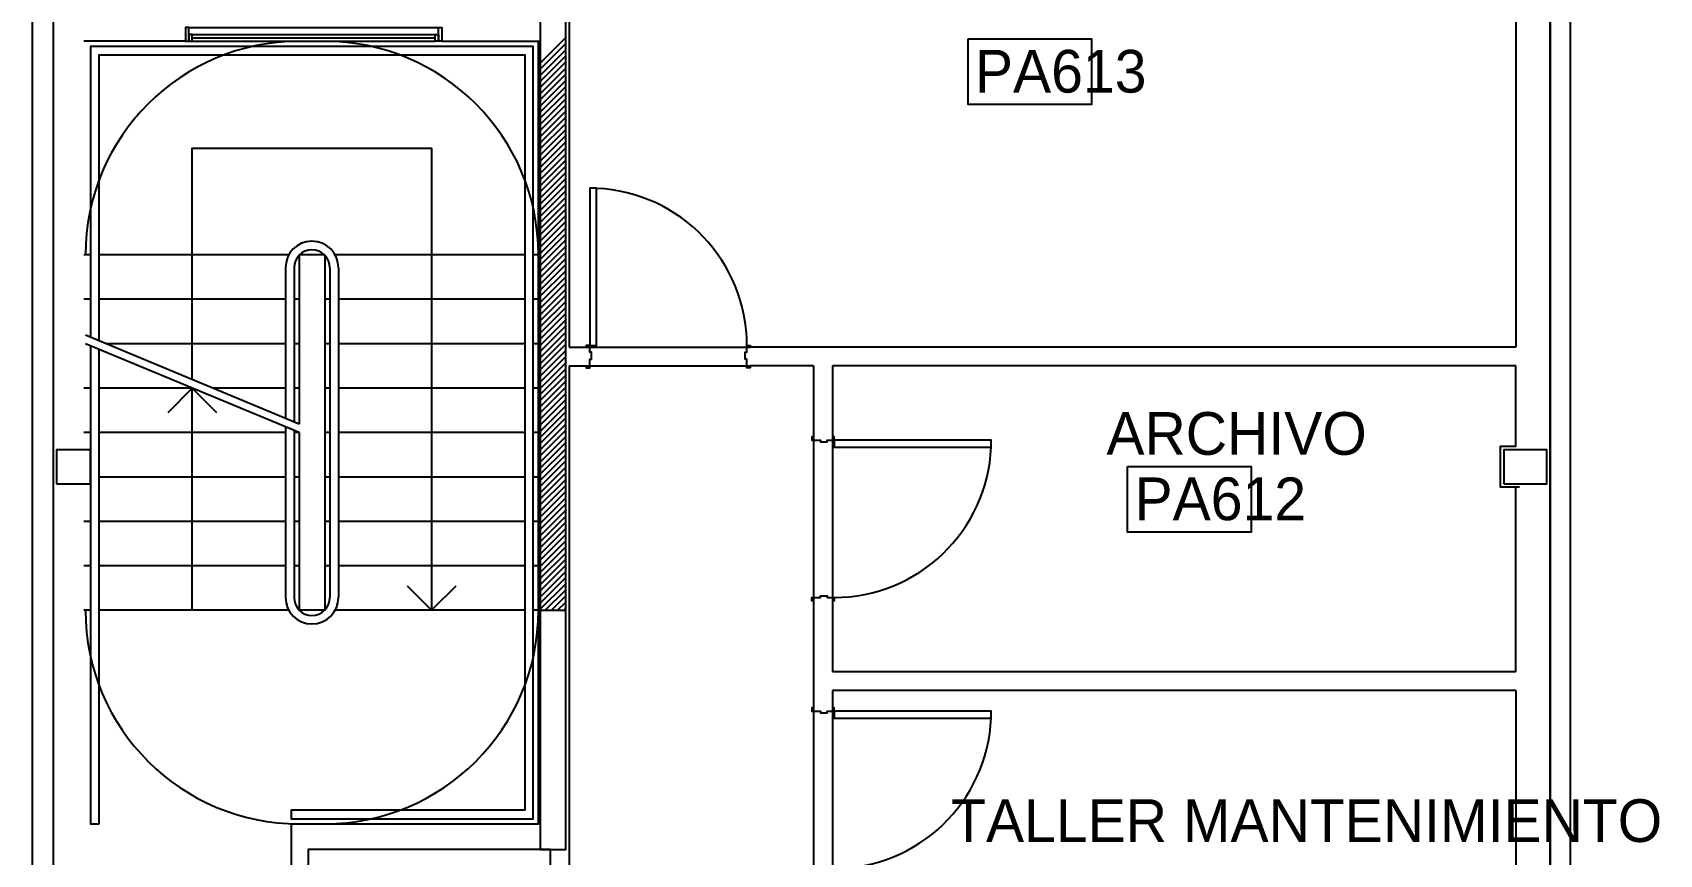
# Model space of a CAD drawing. Header units: millimetres. Extents: x 1473.7 to 1568.7, y 1808.4 to 1881.8.
# Drawn here: x 1500.62 to 1510.14, y 1831.68 to 1836.49 of the extents above; entities that cross this region are included whole.
import ezdxf

# ---------------------------------------------------------------- set-up
doc = ezdxf.new("R2010")
doc.units = ezdxf.units.MM
doc.layers.get('0').update_dxf_attribs({"linetype": 'CONTINUOUS'})
for name, color, linetype in [('0-OBSERVACIONES', 6, 'CONTINUOUS'), ('0000-TEXTO', 7, 'CONTINUOUS'), ('10-CARP-HOJA-PUER', 4, 'CONTINUOUS'), ('10-CARP-MARC', 2, 'CONTINUOUS'), ('10-CARP-SLIA', 14, 'CONTINUOUS'), ('10-M-A-300', 7, 'CONTINUOUS'), ('AR - CARPINTERIA 1', 1, 'CONTINUOUS'), ('AR - LADRILLO VISTO', 3, 'CONTINUOUS'), ('AR - PROYECCION 2', 1, 'CONTINUOUS'), ('AR - REVOQUE', 8, 'CONTINUOUS'), ('AR - VISTA 1', 8, 'CONTINUOUS'), ('ES - LINEA OFICIAL', 6, 'CONTINUOUS'), ('ES-COLUMNAS', 5, 'CONTINUOUS'), ('ES-TABIQUES', 5, 'CONTINUOUS'), ('ESTRUCTURA', 3, 'CONTINUOUS'), ('MURO', 7, 'CONTINUOUS'), ('TEXTO', 7, 'CONTINUOUS')]:
    doc.layers.add(name, color=color, linetype=linetype)

# ---------------------------------------------------------------- blocks, each defined once
blk = doc.blocks.new('Ventana 150')
at = {"linetype": 'CONTINUOUS'}
for points in [[(0, 0.08), (0.02, 0.08), (0.02, 0), (0, 0)], [(0.02, 0.08), (0.04, 0.08), (0.04, 0.04), (0.02, 0.04)], [(1.48, 0.08), (1.46, 0.08), (1.46, 0.04), (1.48, 0.04)], [(1.5, 0.08), (1.48, 0.08), (1.48, 0), (1.5, 0)]]:
    blk.add_lwpolyline(points, close=True, dxfattribs=at)
for points in [[(1.48, 0), (0.02, 0)], [(1.46, 0.08), (0.04, 0.08)], [(1.46, 0.06), (0.04, 0.06)], [(1.46, 0.04), (0.04, 0.04)]]:
    blk.add_lwpolyline(points, dxfattribs=at)
blk = doc.blocks.new('Puerta 96.4')
at = {"layer": '10-CARP-HOJA-PUER', "linetype": 'CONTINUOUS'}
blk.add_lwpolyline([(0.02, 0.12), (0.06, 0.12), (0.06, 1.04), (0.02, 1.04), (0.02, 0.12)], dxfattribs=at)
at = {"layer": '10-CARP-MARC', "linetype": 'CONTINUOUS'}
for points in [[(0, 0), (0, -0.01), (0.02, -0.01), (0.02, 0.04), (0.03, 0.04), (0.03, 0.08), (0.02, 0.08), (0.02, 0.12), (0, 0.12), (0, 0.11)], [(0.96, 0), (0.96, -0.01), (0.94, -0.01), (0.94, 0.04), (0.93, 0.04), (0.93, 0.08), (0.94, 0.08), (0.94, 0.12), (0.96, 0.12), (0.96, 0.11)]]:
    blk.add_lwpolyline(points, dxfattribs=at)
at = {"layer": '10-CARP-SLIA', "linetype": 'CONTINUOUS'}
for p, q in [((0, 0.11), (0.96, 0.11)), ((0, 0), (0.96, 0))]:
    blk.add_line(p, q, dxfattribs=at)
blk.add_arc((0.019952, 0.119981), 0.920048, 0.00121, 87.505209, dxfattribs=at)

msp = doc.modelspace()

# ---------------------------------------------------------------- linework, layer by layer
at = {"layer": '0-OBSERVACIONES'}
msp.add_lwpolyline([(1509.499942, 1825.978771), (1509.619942, 1825.978771), (1509.619942, 1838.498838), (1509.499942, 1838.498838)], close=True, dxfattribs=at)
at = {"layer": '10-M-A-300', "linetype": 'CONTINUOUS'}
for q in [(1503.739942, 1833.108745), (1503.589942, 1831.858745)]:
    msp.add_line((1503.589942, 1833.108745), q, dxfattribs=at)
at = {"layer": 'AR - LADRILLO VISTO', "linetype": 'CONTINUOUS'}
for points in [[(1500.969942, 1838.438838), (1500.739942, 1838.438838), (1500.739942, 1812.228837), (1500.739942, 1812.228837), (1500.739942, 1812.228837), (1500.619942, 1812.228837), (1500.619942, 1838.498838), (1501.029942, 1838.498838), (1501.029942, 1838.298838), (1500.969942, 1838.298838), (1500.969942, 1838.438838)], [(1509.499942, 1838.438838), (1509.499942, 1812.228837), (1509.499942, 1812.228837), (1509.499942, 1812.228837), (1509.619942, 1812.228837), (1509.619942, 1838.498838), (1509.159942, 1838.498838), (1509.159942, 1838.318836), (1509.219942, 1838.318836), (1509.219942, 1838.438838), (1509.499942, 1838.438838)]]:
    msp.add_lwpolyline(points, dxfattribs=at)
at = {"layer": 'AR - PROYECCION 2'}
for centre, start, end in [((1502.179941, 1835.188745), 90, 180), ((1502.329941, 1835.188745), 0, 90), ((1502.179941, 1833.108745), 180, 270), ((1502.329941, 1833.108745), 270, 360)]:
    msp.add_arc(centre, 1.25, start, end, dxfattribs=at)
at = {"layer": 'AR - REVOQUE', "linetype": 'CONTINUOUS'}
for points in [[(1509.159941, 1838.218837), (1509.209942, 1838.218837), (1509.209942, 1837.708838), (1509.299942, 1837.708838), (1509.299942, 1834.648745)], [(1503.709942, 1836.598745), (1503.759942, 1836.598745), (1503.759942, 1834.648745)], [(1501.514941, 1836.438745), (1500.919942, 1836.438745)], [(1502.133521, 1831.858745), (1503.579942, 1831.858745), (1503.579942, 1836.438745)], [(1503.014941, 1836.438745), (1503.589941, 1836.438745)], [(1503.759942, 1834.648745), (1503.859942, 1834.648745)], [(1509.299942, 1834.648745), (1504.819942, 1834.648745)], [(1503.759942, 1834.538745), (1503.759942, 1831.508745)], [(1503.759942, 1834.538745), (1503.859942, 1834.538745)], [(1505.189942, 1834.538745), (1504.819942, 1834.538745)], [(1505.189942, 1834.538745), (1505.189942, 1834.123745)], [(1509.299942, 1834.538745), (1505.299942, 1834.538745)], [(1505.299942, 1834.538745), (1505.299942, 1834.123745)], [(1509.319942, 1833.828793), (1509.209942, 1833.828793), (1509.209942, 1834.068793), (1509.299942, 1834.068793), (1509.299942, 1834.538745)], [(1509.299942, 1832.748745), (1509.299942, 1833.828793)], [(1505.189942, 1833.163745), (1505.189942, 1832.538486)], [(1505.299942, 1833.163745), (1505.299942, 1832.748745)], [(1509.299942, 1832.748745), (1505.299942, 1832.748745)], [(1505.299942, 1832.638745), (1505.299942, 1832.538486)], [(1509.299942, 1832.638745), (1505.299942, 1832.638745)], [(1509.299942, 1832.638745), (1509.299942, 1830.148745)], [(1502.133521, 1831.858745), (1502.133521, 1831.508745)], [(1503.649942, 1831.508745), (1503.649942, 1831.708745), (1502.233521, 1831.708745), (1502.233521, 1831.508745)]]:
    msp.add_lwpolyline(points, dxfattribs=at)
at = {"layer": 'AR - VISTA 1', "linetype": 'CONTINUOUS'}
for points in [[(1501.009941, 1834.685465), (1501.009941, 1836.358745), (1503.499942, 1836.358745), (1503.499942, 1831.938745), (1502.133521, 1831.938745), (1502.133521, 1831.888745), (1503.549942, 1831.888745), (1503.549942, 1836.408745), (1500.959941, 1836.408745), (1500.959941, 1834.706265)], [(1501.554941, 1834.458745), (1501.554941, 1835.813745), (1502.954941, 1835.813745), (1502.954941, 1833.108745)], [(1500.959941, 1835.188745), (1500.919942, 1835.188745)], [(1502.119294, 1835.188745), (1501.009941, 1835.188745)], [(1502.179941, 1835.188745), (1502.179941, 1834.198745)], [(1502.329941, 1835.188745), (1502.179941, 1835.188745)], [(1502.329941, 1835.188745), (1502.329941, 1833.108745)], [(1503.499942, 1835.188745), (1502.390588, 1835.188745)], [(1503.579942, 1835.188745), (1503.549942, 1835.188745)], [(1502.099941, 1835.113745), (1502.099941, 1834.232025)], [(1502.149941, 1835.113745), (1502.149941, 1834.211225)], [(1502.359941, 1835.113745), (1502.359941, 1833.183745)], [(1502.409941, 1835.113745), (1502.409941, 1833.183745)], [(1500.959941, 1834.928745), (1500.919942, 1834.928745)], [(1502.099941, 1834.928745), (1501.009941, 1834.928745)], [(1502.179941, 1834.928745), (1502.149941, 1834.928745)], [(1502.359941, 1834.928745), (1502.329941, 1834.928745)], [(1503.499942, 1834.928745), (1502.409941, 1834.928745)], [(1503.579942, 1834.928745), (1503.549942, 1834.928745)], [(1500.959941, 1834.656265), (1500.959941, 1831.858745), (1501.009941, 1831.858745)], [(1502.099941, 1834.668745), (1501.050135, 1834.668745)], [(1502.179941, 1834.668745), (1502.149941, 1834.668745)], [(1502.359941, 1834.668745), (1502.329941, 1834.668745)], [(1503.499942, 1834.668745), (1502.409941, 1834.668745)], [(1503.579942, 1834.668745), (1503.549942, 1834.668745)], [(1501.009941, 1831.858745), (1501.009941, 1834.635465)], [(1500.959941, 1834.408745), (1500.919942, 1834.408745)], [(1501.554942, 1834.408745), (1501.009941, 1834.408745)], [(1501.41352, 1834.267323), (1501.554942, 1834.408745), (1501.696363, 1834.267323)], [(1501.554941, 1833.108745), (1501.554941, 1834.408745)], [(1502.099941, 1834.408745), (1501.675134, 1834.408745)], [(1502.179941, 1834.408745), (1502.149941, 1834.408745)], [(1502.359941, 1834.408745), (1502.329941, 1834.408745)], [(1503.499942, 1834.408745), (1502.409941, 1834.408745)], [(1503.579942, 1834.408745), (1503.549942, 1834.408745)], [(1502.099941, 1834.182025), (1502.099941, 1833.183745)], [(1500.959942, 1834.148745), (1500.919942, 1834.148745)], [(1502.099941, 1834.148745), (1501.009941, 1834.148745)], [(1502.149941, 1834.161225), (1502.149941, 1833.183745)], [(1502.179941, 1834.148745), (1502.149941, 1834.148745)], [(1502.179941, 1834.148745), (1502.179941, 1833.108745)], [(1502.359941, 1834.148745), (1502.329941, 1834.148745)], [(1503.499942, 1834.148745), (1502.409941, 1834.148745)], [(1503.579942, 1834.148745), (1503.549942, 1834.148745)], [(1502.099941, 1833.888745), (1501.009941, 1833.888745)], [(1502.179941, 1833.888745), (1502.149941, 1833.888745)], [(1502.359941, 1833.888745), (1502.329941, 1833.888745)], [(1503.499942, 1833.888745), (1502.409941, 1833.888745)], [(1503.579942, 1833.888745), (1503.549942, 1833.888745)], [(1500.959942, 1833.628745), (1500.919942, 1833.628745)], [(1502.099941, 1833.628745), (1501.009941, 1833.628745)], [(1502.179941, 1833.628745), (1502.149941, 1833.628745)], [(1502.359941, 1833.628745), (1502.329941, 1833.628745)], [(1503.499942, 1833.628745), (1502.409941, 1833.628745)], [(1503.579942, 1833.628745), (1503.549942, 1833.628745)], [(1500.959942, 1833.368745), (1500.919942, 1833.368745)], [(1502.099941, 1833.368745), (1501.009941, 1833.368745)], [(1502.179941, 1833.368745), (1502.149941, 1833.368745)], [(1502.359941, 1833.368745), (1502.329941, 1833.368745)], [(1503.499942, 1833.368745), (1502.409941, 1833.368745)], [(1503.579942, 1833.368745), (1503.549942, 1833.368745)], [(1503.096363, 1833.250167), (1502.954941, 1833.108745), (1502.81352, 1833.250167)], [(1500.959942, 1833.108745), (1500.919942, 1833.108745)], [(1502.119294, 1833.108745), (1501.009941, 1833.108745)], [(1502.329941, 1833.108745), (1502.179941, 1833.108745)], [(1503.499942, 1833.108745), (1502.390588, 1833.108745)], [(1503.579942, 1833.108745), (1503.549942, 1833.108745)]]:
    msp.add_lwpolyline(points, dxfattribs=at)
at = {"layer": 'AR - VISTA 1', "color": 2, "linetype": 'CONTINUOUS'}
for points in [[(1502.179941, 1834.198745), (1500.929942, 1834.718745)], [(1502.179941, 1834.148745), (1500.929942, 1834.668745)]]:
    msp.add_lwpolyline(points, dxfattribs=at)
at = {"layer": 'AR - VISTA 1', "linetype": 'CONTINUOUS'}
for centre, radius, start, end in [((1502.254941, 1835.113745), 0.155, 359.999993, 179.999993), ((1502.254941, 1835.113745), 0.105, 359.999993, 179.999993), ((1502.254941, 1833.183745), 0.155, 180.000007, 0.000007), ((1502.254941, 1833.183745), 0.105, 180.000007, 0.000007)]:
    msp.add_arc(centre, radius, start, end, dxfattribs=at)
at = {"layer": 'ES - LINEA OFICIAL'}
msp.add_lwpolyline([(1509.499942, 1812.168838), (1509.499942, 1843.498838), (1500.739942, 1843.498838), (1500.739942, 1812.168838), (1509.499942, 1812.168838)], dxfattribs=at)
at = {"layer": 'ES-COLUMNAS', "linetype": 'CONTINUOUS'}
for points in [[(1500.759942, 1833.848793), (1500.959942, 1833.848793), (1500.959942, 1834.048793), (1500.759942, 1834.048793)], [(1509.229942, 1833.848793), (1509.479942, 1833.848793), (1509.479942, 1834.048793), (1509.229942, 1834.048793)]]:
    msp.add_lwpolyline(points, close=True, dxfattribs=at)
at = {"layer": 'ES-TABIQUES', "linetype": 'CONTINUOUS'}
msp.add_lwpolyline([(1503.589942, 1836.578745), (1503.589942, 1831.708745), (1503.739942, 1831.708745), (1503.739942, 1836.578745), (1503.739942, 1836.578745), (1503.739942, 1836.578745), (1503.589942, 1836.578745)], dxfattribs=at)
at = {"layer": 'ESTRUCTURA', "color": 9, "linetype": 'CONTINUOUS'}
for p, q in [((1503.589942, 1836.311421), (1503.739942, 1836.461421)), ((1503.589942, 1836.2755), (1503.739942, 1836.4255)), ((1503.589942, 1836.239579), (1503.739942, 1836.389579)), ((1503.589942, 1836.203658), (1503.739942, 1836.353658)), ((1503.589942, 1836.167737), (1503.739942, 1836.317737)), ((1503.589942, 1836.131816), (1503.739942, 1836.281816)), ((1503.589942, 1836.095895), (1503.739942, 1836.245895)), ((1503.589942, 1836.059974), (1503.739942, 1836.209974)), ((1503.589942, 1836.024053), (1503.739942, 1836.174053)), ((1503.589942, 1835.988132), (1503.739942, 1836.138132)), ((1503.589942, 1835.952211), (1503.739942, 1836.102211)), ((1503.589942, 1835.91629), (1503.739942, 1836.06629)), ((1503.589942, 1835.880369), (1503.739942, 1836.030369)), ((1503.589942, 1835.844448), (1503.739942, 1835.994448)), ((1503.589942, 1835.808527), (1503.739942, 1835.958527)), ((1503.589942, 1835.772606), (1503.739942, 1835.922606)), ((1503.589942, 1835.736685), (1503.739942, 1835.886685)), ((1503.589942, 1835.700764), (1503.739942, 1835.850764)), ((1503.589942, 1835.664843), (1503.739942, 1835.814843)), ((1503.589942, 1835.628922), (1503.739942, 1835.778922)), ((1503.589942, 1835.593001), (1503.739942, 1835.743001)), ((1503.589942, 1835.557079), (1503.739942, 1835.707079)), ((1503.589942, 1835.521158), (1503.739942, 1835.671158)), ((1503.589942, 1835.485237), (1503.739942, 1835.635237)), ((1503.589942, 1835.449316), (1503.739942, 1835.599316)), ((1503.589942, 1835.413395), (1503.739942, 1835.563395)), ((1503.589942, 1835.377474), (1503.739942, 1835.527474)), ((1503.589942, 1835.341553), (1503.739942, 1835.491553)), ((1503.589942, 1835.305632), (1503.739942, 1835.455632)), ((1503.589942, 1835.269711), (1503.739942, 1835.419711)), ((1503.589942, 1835.23379), (1503.739942, 1835.38379)), ((1503.589942, 1835.197869), (1503.739942, 1835.347869)), ((1503.589942, 1835.161948), (1503.739942, 1835.311948)), ((1503.589942, 1835.126027), (1503.739942, 1835.276027)), ((1503.589942, 1835.090106), (1503.739942, 1835.240106)), ((1503.589942, 1835.054185), (1503.739942, 1835.204185)), ((1503.589942, 1835.018264), (1503.739942, 1835.168264)), ((1503.589942, 1834.982343), (1503.739942, 1835.132343)), ((1503.589942, 1834.946422), (1503.739942, 1835.096422)), ((1503.589942, 1834.910501), (1503.739942, 1835.060501)), ((1503.589942, 1834.87458), (1503.739942, 1835.02458)), ((1503.589942, 1834.838659), (1503.739942, 1834.988659)), ((1503.589942, 1834.802738), (1503.739942, 1834.952738)), ((1503.589942, 1834.766817), (1503.739942, 1834.916817)), ((1503.589942, 1834.730896), (1503.739942, 1834.880896)), ((1503.589942, 1834.694975), (1503.739942, 1834.844975)), ((1503.589942, 1834.659054), (1503.739942, 1834.809054)), ((1503.589942, 1834.623133), (1503.739942, 1834.773133)), ((1503.589942, 1834.587212), (1503.739942, 1834.737212)), ((1503.589942, 1834.551291), (1503.739942, 1834.701291)), ((1503.589942, 1834.51537), (1503.739942, 1834.66537)), ((1503.589942, 1834.479449), (1503.739942, 1834.629449)), ((1503.589942, 1834.443528), (1503.739942, 1834.593528)), ((1503.589942, 1834.407607), (1503.739942, 1834.557607)), ((1503.589942, 1834.371686), (1503.739942, 1834.521686)), ((1503.589942, 1834.335765), (1503.739942, 1834.485765)), ((1503.589942, 1834.299844), (1503.739942, 1834.449844)), ((1503.589942, 1834.263923), (1503.739942, 1834.413923)), ((1503.589942, 1834.228002), (1503.739942, 1834.378002)), ((1503.589942, 1834.192081), (1503.739942, 1834.342081)), ((1503.589942, 1834.15616), (1503.739942, 1834.30616)), ((1503.589942, 1834.120239), (1503.739942, 1834.270239)), ((1503.589942, 1834.084317), (1503.739942, 1834.234317)), ((1503.589942, 1834.048396), (1503.739942, 1834.198396)), ((1503.589942, 1834.012475), (1503.739942, 1834.162475)), ((1503.589942, 1833.976554), (1503.739942, 1834.126554)), ((1503.589942, 1833.940633), (1503.739942, 1834.090633)), ((1503.589942, 1833.904712), (1503.739942, 1834.054712)), ((1503.589942, 1833.868791), (1503.739942, 1834.018791)), ((1503.589942, 1833.83287), (1503.739942, 1833.98287)), ((1503.589942, 1833.796949), (1503.739942, 1833.946949)), ((1503.589942, 1833.761028), (1503.739942, 1833.911028)), ((1503.589942, 1833.725107), (1503.739942, 1833.875107)), ((1503.589942, 1833.689186), (1503.739942, 1833.839186)), ((1503.589942, 1833.653265), (1503.739942, 1833.803265)), ((1503.589942, 1833.617344), (1503.739942, 1833.767344)), ((1503.589942, 1833.581423), (1503.739942, 1833.731423)), ((1503.589942, 1833.545502), (1503.739942, 1833.695502)), ((1503.589942, 1833.509581), (1503.739942, 1833.659581)), ((1503.589942, 1833.47366), (1503.739942, 1833.62366)), ((1503.589942, 1833.437739), (1503.739942, 1833.587739)), ((1503.589942, 1833.401818), (1503.739942, 1833.551818)), ((1503.589942, 1833.365897), (1503.739942, 1833.515897)), ((1503.589942, 1833.329976), (1503.739942, 1833.479976)), ((1503.589942, 1833.294055), (1503.739942, 1833.444055)), ((1503.589942, 1833.258134), (1503.739942, 1833.408134)), ((1503.589942, 1833.222213), (1503.739942, 1833.372213)), ((1503.589942, 1833.186292), (1503.739942, 1833.336292)), ((1503.589942, 1833.150371), (1503.739942, 1833.300371)), ((1503.589942, 1833.11445), (1503.739942, 1833.26445)), ((1503.620158, 1833.108745), (1503.739942, 1833.228529)), ((1503.656079, 1833.108745), (1503.739942, 1833.192608)), ((1503.692, 1833.108745), (1503.739942, 1833.156687)), ((1503.727921, 1833.108745), (1503.739942, 1833.120766))]:
    msp.add_line(p, q, dxfattribs=at)
at = {"layer": 'MURO'}
msp.add_line((1503.740014, 1833.058838), (1503.739942, 1833.120766), dxfattribs=at)
at = {"layer": 'TEXTO'}
for points in [[(1506.093864, 1836.452985), (1506.816012, 1836.452985), (1506.816012, 1836.068578), (1506.093864, 1836.068578)], [(1507.027749, 1833.950737), (1507.749897, 1833.950737), (1507.749897, 1833.56633), (1507.027749, 1833.56633)]]:
    msp.add_lwpolyline(points, close=True, dxfattribs=at)

# ---------------------------------------------------------------- block references
at = {"layer": 'AR - CARPINTERIA 1', "linetype": 'CONTINUOUS', "rotation": 180}
msp.add_blockref('Ventana 150', (1503.014941, 1836.518745), dxfattribs=at)
at = {"layer": 'AR - REVOQUE', "linetype": 'CONTINUOUS'}
msp.add_blockref('Puerta 96.4', (1503.859942, 1834.538745), dxfattribs=at)
at = {"layer": 'AR - REVOQUE', "linetype": 'CONTINUOUS', "rotation": 270}
for p in [(1505.189942, 1834.123745), (1505.189942, 1832.538486)]:
    msp.add_blockref('Puerta 96.4', p, dxfattribs=at)

# ---------------------------------------------------------------- texts
at = {"layer": '0000-TEXTO', "char_height": 0.25, "attachment_point": 1}
for s, insert, width in [('ARCHIVO', (1506.903627, 1834.268792), 1.361111), ('TALLER MANTENIMIENTO', (1505.994954, 1832.002891), 4.020833)]:
    msp.add_mtext(s, dxfattribs=dict(at, insert=insert, width=width))
at = {"layer": 'TEXTO'}
for s, p in [('PA613', (1506.134279, 1836.13846)), ('PA612', (1507.068164, 1833.636212))]:
    msp.add_text(s, height=0.25, dxfattribs=at).set_placement(p)

doc.saveas('drawing.dxf')
